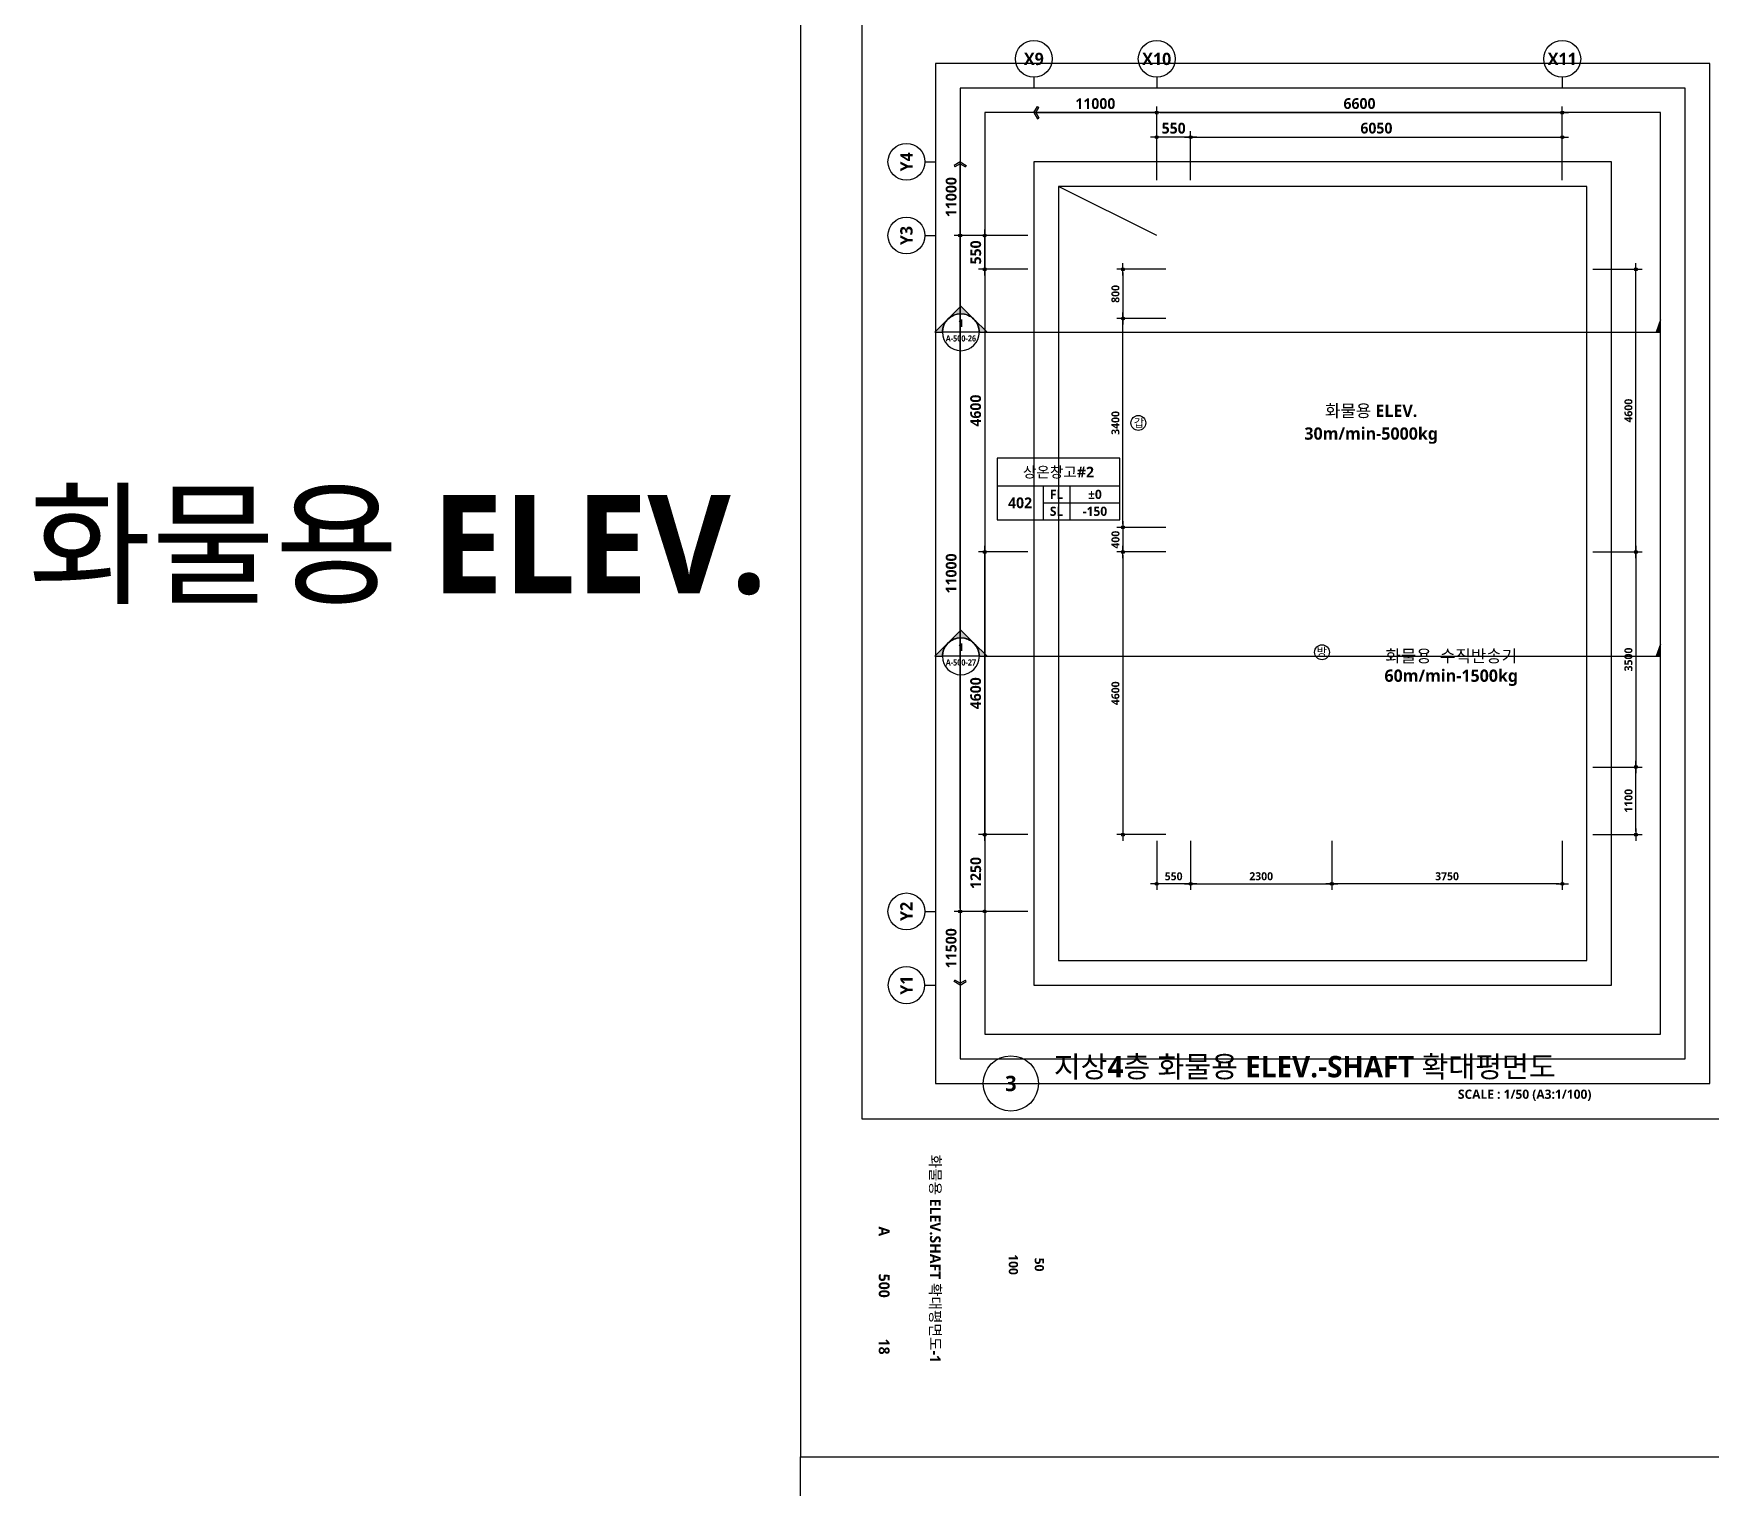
# Model space of a CAD drawing. Header units: millimetres. Extents: x -12482 to 126000, y 0 to 220200.
# Drawn here: x -12482 to 14812, y 177700 to 201363 of the extents above; entities that cross this region are included whole.
import ezdxf
from ezdxf.enums import TextEntityAlignment as Align

# ---------------------------------------------------------------- set-up
doc = ezdxf.new("R2010")
doc.units = ezdxf.units.MM
doc.header["$LTSCALE"] = 60
doc.linetypes.add('CEN', pattern=[62, 60, -1, 0, -1])
doc.layers.get('Defpoints').update_dxf_attribs({"color": 153})
for name, color, linetype in [('A-ANNO-DIM', 4, 'Continuous'), ('A-ANNO-GRA1', 7, 'Continuous'), ('A-ANNO-SYMB', 7, 'Continuous'), ('A-ANNO-TEXT1', 7, 'Continuous'), ('A-ANNO-TEXT2', 3, 'Continuous'), ('A-ANNO-TITL', 7, 'Continuous'), ('A-ST-AXIS-BUB', 7, 'Continuous'), ('A-ST-AXIS-DIM', 7, 'Continuous'), ('AA-MKXS', 3, 'Continuous'), ('AA-MKXX', 3, 'Continuous'), ('AA-XXXX-TXT1', 2, 'Continuous')]:
    doc.layers.add(name, color=color, linetype=linetype)
for name, color, linetype, plot in [('Defpoint', 161, 'Continuous', False), ('G(그리드1)', 185, 'Continuous', False), ('G(그리드2)', 235, 'Continuous', False)]:
    doc.layers.add(name, color=color, linetype=linetype, plot=plot)
doc.styles.add('2020음성 1차', font='NanumGothicBold.ttf')
doc.styles.add('SAMOO', font='romans.shx', dxfattribs={"bigfont": 'whgtxt.shx'})
doc.styles.add('SH_나눔', font='')
doc.styles.add('SH_진천_나눔', font='')
doc.styles.get('SH_나눔').set_extended_font_data('NanumGothic', bold=True)
doc.styles.get('SH_진천_나눔').set_extended_font_data('NanumGothic', bold=True)
doc.dimstyles.new('SHP 50', dxfattribs={"dimscale": 50, "dimtxt": 3.5, "dimasz": 1, "dimexe": 2, "dimexo": 2, "dimgap": 1, "dimtad": 1, "dimdec": 0, "dimzin": 0, "dimdsep": 46, "dimtxsty": 'SH_진천_나눔', "dimblk": 'DIMDOT', "dimcen": 0.09, "dimclrd": 256, "dimclre": 256, "dimclrt": 3, "dimadec": 0, "dimazin": 1, "dimtfac": 1, "dimtdec": 0, "dimtix": 1, "dimtmove": 2, "dimatfit": 0, "dimldrblk": 'DIMDOT', "dimfxl": 1, "dimtolj": 1, "dimtzin": 0, "dimlwd": -1, "dimlwe": -1, "dimarcsym": 0})
doc.dimstyles.new('SHP 50내부', dxfattribs={"dimscale": 50, "dimtxt": 2.6, "dimasz": 1, "dimexe": 2, "dimexo": 2, "dimgap": 1, "dimtad": 1, "dimdec": 0, "dimzin": 0, "dimdsep": 46, "dimtxsty": '2020음성 1차', "dimblk": 'DIMDOT', "dimcen": 0.09, "dimclrd": 256, "dimclre": 256, "dimclrt": 3, "dimadec": 0, "dimazin": 1, "dimtfac": 1, "dimtdec": 0, "dimtix": 1, "dimtmove": 2, "dimatfit": 0, "dimldrblk": 'DIMDOT', "dimfxl": 1, "dimtolj": 1, "dimtzin": 0, "dimlwd": -1, "dimlwe": -1, "dimarcsym": 0})

# ---------------------------------------------------------------- blocks, each defined once
blk = doc.blocks.new('*U13435')
at = {"layer": 'A-ANNO-TITL'}
blk.add_line((0, 0), (9250, 0), dxfattribs=at)
blk.add_circle((-450, 0), 450, dxfattribs=at)
at = {"layer": 'AA-XXXX-TXT1', "style": 'SH_진천_나눔'}
blk.add_attdef('DWG.TITLE', (250, 100), '', height=350, dxfattribs=at)
at = {"layer": 'AA-XXXX-TXT1', "color": 7, "style": 'SH_진천_나눔'}
blk.add_attdef('NO1', text='', height=300, dxfattribs=at).set_placement((-450, 0), align=Align.MIDDLE)
at = {"layer": 'AA-XXXX-TXT1', "style": 'SH_진천_나눔'}
blk.add_attdef('SCALE', text='', height=150, dxfattribs=at).set_placement((9000, -100), align=Align.TOP_RIGHT)
blk = doc.blocks.new('DIMDOT')
at = {"color": 0}
blk.add_line((-2, 0), (2, 0), dxfattribs=at)
for radius in [0.5, 0.25]:
    blk.add_circle((0, 0), radius, dxfattribs=at)
blk = doc.blocks.new('*D17327')
at = {"layer": 'A-ST-AXIS-DIM'}
for p, q in [((5800, 198975), (5800, 200175)), ((5850, 200075), (12350, 200075)), ((12400, 198975), (12400, 200175))]:
    blk.add_line(p, q, dxfattribs=at)
at = {"layer": 'Defpoints', "color": 0}
for p in [(12400, 200075), (5800, 198875), (12400, 198875)]:
    blk.add_point(p, dxfattribs=at)
at = {"layer": 'A-ST-AXIS-DIM', "linetype": 'ByBlock', "xscale": 50, "yscale": 50, "zscale": 50, "rotation": 180}
blk.add_blockref('DIMDOT', (5800, 200075), dxfattribs=at)
at = {"layer": 'A-ST-AXIS-DIM', "linetype": 'ByBlock', "xscale": 50, "yscale": 50, "zscale": 50}
blk.add_blockref('DIMDOT', (12400, 200075), dxfattribs=at)
at = {"layer": 'A-ST-AXIS-DIM', "color": 3, "insert": (9100, 200222), "char_height": 175, "attachment_point": 5, "style": 'SH_진천_나눔'}
blk.add_mtext('\\A1;6600', dxfattribs=at)
blk = doc.blocks.new('A-ST-AXIS-BUB-1')
at = {"layer": 'A-ST-AXIS-BUB'}
blk.add_line((0, 350), (0, 0), dxfattribs=at)
blk.add_circle((0, 950), 600, dxfattribs=at)
blk = doc.blocks.new('arrow1')
at = {"color": 0}
for p, q in [((0, 0), (0.29, 0.5)), ((0, 0), (0.29, -0.5)), ((0.16, 0), (0.41, 0.43)), ((0.16, 0), (0.41, -0.43)), ((0.29, 0.5), (0.41, 0.43)), ((0.29, -0.5), (0.41, -0.43))]:
    blk.add_line(p, q, dxfattribs=at)
blk = doc.blocks.new('*D17328')
at = {"layer": 'A-ST-AXIS-DIM'}
for p, q in [((3700, 198075), (2500, 198075)), ((2600, 187125), (2600, 198025)), ((3700, 187075), (2500, 187075))]:
    blk.add_line(p, q, dxfattribs=at)
at = {"layer": 'Defpoints', "color": 0}
for p in [(2600, 198075), (3800, 198075), (3800, 187075)]:
    blk.add_point(p, dxfattribs=at)
at = {"layer": 'A-ST-AXIS-DIM', "linetype": 'ByBlock', "xscale": 50, "yscale": 50, "zscale": 50}
for p, rotation in [((2600, 198075), 90), ((2600, 187075), 270)]:
    blk.add_blockref('DIMDOT', p, dxfattribs=dict(at, rotation=rotation))
at = {"layer": 'A-ST-AXIS-DIM', "color": 3, "insert": (2454, 192575), "char_height": 175, "attachment_point": 5, "rotation": 90, "style": 'SH_진천_나눔'}
blk.add_mtext('\\A1;11000', dxfattribs=at)
blk = doc.blocks.new('*D17329')
at = {"layer": 'A-ST-AXIS-DIM'}
for p, q in [((3700, 197525), (2900, 197525)), ((3000, 197475), (3000, 192975)), ((3700, 192925), (2900, 192925))]:
    blk.add_line(p, q, dxfattribs=at)
at = {"layer": 'Defpoints', "color": 0}
for p in [(3800, 197525), (3000, 192925), (3800, 192925)]:
    blk.add_point(p, dxfattribs=at)
at = {"layer": 'A-ST-AXIS-DIM', "linetype": 'ByBlock', "xscale": 50, "yscale": 50, "zscale": 50}
for p, rotation in [((3000, 197525), 90), ((3000, 192925), 270)]:
    blk.add_blockref('DIMDOT', p, dxfattribs=dict(at, rotation=rotation))
at = {"layer": 'A-ST-AXIS-DIM', "color": 3, "insert": (2853, 195225), "char_height": 175, "attachment_point": 5, "rotation": 90, "style": 'SH_진천_나눔'}
blk.add_mtext('\\A1;4600', dxfattribs=at)
blk = doc.blocks.new('*D17330')
at = {"layer": 'A-ST-AXIS-DIM'}
for p, q in [((3700, 192925), (2900, 192925)), ((3000, 188375), (3000, 192875)), ((3700, 188325), (2900, 188325))]:
    blk.add_line(p, q, dxfattribs=at)
at = {"layer": 'Defpoints', "color": 0}
for p in [(3000, 192925), (3800, 192925), (3800, 188325)]:
    blk.add_point(p, dxfattribs=at)
at = {"layer": 'A-ST-AXIS-DIM', "linetype": 'ByBlock', "xscale": 50, "yscale": 50, "zscale": 50}
for p, rotation in [((3000, 192925), 90.00000000000001), ((3000, 188325), 270)]:
    blk.add_blockref('DIMDOT', p, dxfattribs=dict(at, rotation=rotation))
at = {"layer": 'A-ST-AXIS-DIM', "color": 3, "insert": (2853, 190625), "char_height": 175, "attachment_point": 5, "rotation": 90, "style": 'SH_진천_나눔'}
blk.add_mtext('\\A1;4600', dxfattribs=at)
blk = doc.blocks.new('*D17331')
at = {"layer": 'A-ST-AXIS-DIM'}
for p, q in [((3700, 188325), (2900, 188325)), ((3000, 188275), (3000, 187125)), ((3700, 187075), (2900, 187075))]:
    blk.add_line(p, q, dxfattribs=at)
at = {"layer": 'Defpoints', "color": 0}
for p in [(3800, 188325), (3000, 187075), (3800, 187075)]:
    blk.add_point(p, dxfattribs=at)
at = {"layer": 'A-ST-AXIS-DIM', "linetype": 'ByBlock', "xscale": 50, "yscale": 50, "zscale": 50}
for p, rotation in [((3000, 188325), 90), ((3000, 187075), 270)]:
    blk.add_blockref('DIMDOT', p, dxfattribs=dict(at, rotation=rotation))
at = {"layer": 'A-ST-AXIS-DIM', "color": 3, "insert": (2854, 187700), "char_height": 175, "attachment_point": 5, "rotation": 90, "style": 'SH_진천_나눔'}
blk.add_mtext('\\A1;1250', dxfattribs=at)
blk = doc.blocks.new('*D17332')
at = {"layer": 'A-ST-AXIS-DIM'}
for p, q in [((3700, 198075), (2900, 198075)), ((3000, 197575), (3000, 198025)), ((3700, 197525), (2900, 197525))]:
    blk.add_line(p, q, dxfattribs=at)
at = {"layer": 'Defpoints', "color": 0}
for p in [(3000, 198075), (3800, 198075), (3800, 197525)]:
    blk.add_point(p, dxfattribs=at)
at = {"layer": 'A-ST-AXIS-DIM', "linetype": 'ByBlock', "xscale": 50, "yscale": 50, "zscale": 50}
for p, rotation in [((3000, 198075), 90), ((3000, 197525), 270)]:
    blk.add_blockref('DIMDOT', p, dxfattribs=dict(at, rotation=rotation))
at = {"layer": 'A-ST-AXIS-DIM', "color": 3, "insert": (2854, 197800), "char_height": 175, "attachment_point": 5, "rotation": 90, "style": 'SH_진천_나눔'}
blk.add_mtext('\\A1;550', dxfattribs=at)
blk = doc.blocks.new('*D17333')
at = {"layer": 'A-ANNO-DIM'}
for p, q in [((5950, 196725), (5150, 196725)), ((5250, 193375), (5250, 196675)), ((5950, 193325), (5150, 193325))]:
    blk.add_line(p, q, dxfattribs=at)
at = {"layer": 'Defpoints', "color": 0}
for p in [(5250, 196725), (6050, 196725), (6050, 193325)]:
    blk.add_point(p, dxfattribs=at)
at = {"layer": 'A-ANNO-DIM', "linetype": 'ByBlock', "xscale": 50, "yscale": 50, "zscale": 50}
for p, rotation in [((5250, 196725), 90.00000000000001), ((5250, 193325), 270)]:
    blk.add_blockref('DIMDOT', p, dxfattribs=dict(at, rotation=rotation))
at = {"layer": 'A-ANNO-DIM', "color": 3, "insert": (5128, 195025), "char_height": 130, "attachment_point": 5, "rotation": 90, "style": '2020음성 1차'}
blk.add_mtext('\\A1;3400', dxfattribs=at)
blk = doc.blocks.new('*D17334')
at = {"layer": 'A-ANNO-DIM'}
for p, q in [((5950, 193325), (5150, 193325)), ((5250, 193375), (5250, 193425)), ((5250, 193325), (5250, 192925)), ((5950, 192925), (5150, 192925)), ((5250, 192875), (5250, 192825))]:
    blk.add_line(p, q, dxfattribs=at)
at = {"layer": 'Defpoints', "color": 0}
for p in [(6050, 193325), (5250, 192925), (6050, 192925)]:
    blk.add_point(p, dxfattribs=at)
at = {"layer": 'A-ANNO-DIM', "linetype": 'ByBlock', "xscale": 50, "yscale": 50, "zscale": 50}
for p, rotation in [((5250, 193325), 270), ((5250, 192925), 90)]:
    blk.add_blockref('DIMDOT', p, dxfattribs=dict(at, rotation=rotation))
at = {"layer": 'A-ANNO-DIM', "color": 3, "insert": (5129, 193125), "char_height": 130, "attachment_point": 5, "rotation": 90, "style": '2020음성 1차'}
blk.add_mtext('\\A1;400', dxfattribs=at)
blk = doc.blocks.new('*D17335')
at = {"layer": 'A-ANNO-DIM'}
for p, q in [((5950, 192925), (5150, 192925)), ((5250, 192875), (5250, 188375)), ((5950, 188325), (5150, 188325))]:
    blk.add_line(p, q, dxfattribs=at)
at = {"layer": 'Defpoints', "color": 0}
for p in [(6050, 192925), (5250, 188325), (6050, 188325)]:
    blk.add_point(p, dxfattribs=at)
at = {"layer": 'A-ANNO-DIM', "linetype": 'ByBlock', "xscale": 50, "yscale": 50, "zscale": 50}
for p, rotation in [((5250, 192925), 89.99999999999999), ((5250, 188325), 270)]:
    blk.add_blockref('DIMDOT', p, dxfattribs=dict(at, rotation=rotation))
at = {"layer": 'A-ANNO-DIM', "color": 3, "insert": (5128, 190625), "char_height": 130, "attachment_point": 5, "rotation": 90, "style": '2020음성 1차'}
blk.add_mtext('\\A1;4600', dxfattribs=at)
blk = doc.blocks.new('*D17337')
at = {"layer": 'A-ANNO-DIM'}
for p, q in [((5950, 197525), (5150, 197525)), ((5250, 197475), (5250, 196775)), ((5950, 196725), (5150, 196725))]:
    blk.add_line(p, q, dxfattribs=at)
at = {"layer": 'Defpoints', "color": 0}
for p in [(6050, 197525), (5250, 196725), (6050, 196725)]:
    blk.add_point(p, dxfattribs=at)
at = {"layer": 'A-ANNO-DIM', "linetype": 'ByBlock', "xscale": 50, "yscale": 50, "zscale": 50}
for p, rotation in [((5250, 197525), 90), ((5250, 196725), 270)]:
    blk.add_blockref('DIMDOT', p, dxfattribs=dict(at, rotation=rotation))
at = {"layer": 'A-ANNO-DIM', "color": 3, "insert": (5128, 197125), "char_height": 130, "attachment_point": 5, "rotation": 90, "style": '2020음성 1차'}
blk.add_mtext('\\A1;800', dxfattribs=at)
blk = doc.blocks.new('갑종 TEXT100')
at = {"layer": 'A-ANNO-SYMB'}
blk.add_circle((0, 0), 243, dxfattribs=at)
at = {"layer": 'A-ANNO-TITL', "style": '2020음성 1차'}
blk.add_text('갑 ', height=266.7, dxfattribs=at).set_placement((67, 0), align=Align.MIDDLE_CENTER)
blk = doc.blocks.new('*D17347')
at = {"layer": 'A-ST-AXIS-DIM'}
for p, q in [((6350, 198975), (6350, 199775)), ((6400, 199675), (12350, 199675)), ((12400, 198975), (12400, 199775))]:
    blk.add_line(p, q, dxfattribs=at)
at = {"layer": 'Defpoints', "color": 0}
for p in [(12400, 199675), (6350, 198875), (12400, 198875)]:
    blk.add_point(p, dxfattribs=at)
at = {"layer": 'A-ST-AXIS-DIM', "linetype": 'ByBlock', "xscale": 50, "yscale": 50, "zscale": 50, "rotation": 180}
blk.add_blockref('DIMDOT', (6350, 199675), dxfattribs=at)
at = {"layer": 'A-ST-AXIS-DIM', "linetype": 'ByBlock', "xscale": 50, "yscale": 50, "zscale": 50}
blk.add_blockref('DIMDOT', (12400, 199675), dxfattribs=at)
at = {"layer": 'A-ST-AXIS-DIM', "color": 3, "insert": (9375, 199822), "char_height": 175, "attachment_point": 5, "style": 'SH_진천_나눔'}
blk.add_mtext('\\A1;6050', dxfattribs=at)
blk = doc.blocks.new('*D17348')
at = {"layer": 'A-ST-AXIS-DIM'}
for p, q in [((5800, 198975), (5800, 199775)), ((6300, 199675), (5850, 199675)), ((6350, 198975), (6350, 199775))]:
    blk.add_line(p, q, dxfattribs=at)
at = {"layer": 'Defpoints', "color": 0}
for p in [(5800, 199675), (5800, 198875), (6350, 198875)]:
    blk.add_point(p, dxfattribs=at)
at = {"layer": 'A-ST-AXIS-DIM', "linetype": 'ByBlock', "xscale": 50, "yscale": 50, "zscale": 50, "rotation": 180}
blk.add_blockref('DIMDOT', (5800, 199675), dxfattribs=at)
at = {"layer": 'A-ST-AXIS-DIM', "linetype": 'ByBlock', "xscale": 50, "yscale": 50, "zscale": 50}
blk.add_blockref('DIMDOT', (6350, 199675), dxfattribs=at)
at = {"layer": 'A-ST-AXIS-DIM', "color": 3, "insert": (6075, 199821), "char_height": 175, "attachment_point": 5, "style": 'SH_진천_나눔'}
blk.add_mtext('\\A1;550', dxfattribs=at)
blk = doc.blocks.new('G$C9D92D8A7')
at = {"layer": 'A-ANNO-GRA1'}
for p, q in [((0, 11), (40, 11)), ((15, 11), (15, 0)), ((23.75, 11), (23.75, 0)), ((15, 5.5), (40, 5.5))]:
    blk.add_line(p, q, dxfattribs=at)
blk.add_lwpolyline([(0, 20), (0, 0), (40, 0), (40, 20)], close=True, dxfattribs=at)
at = {"style": '2020음성 1차'}
for tag, height, p in [('실명', 3.5, (20, 15.5)), ('실번호', 3.5, (7.5, 5.5)), ('마감레벨', 3, (31.875, 8.25)), ('구조레벨', 3, (31.875, 2.75))]:
    blk.add_attdef(tag, text='', height=height, dxfattribs=at).set_placement(p, align=Align.MIDDLE_CENTER)
at = {"layer": 'A-ANNO-TEXT1', "style": 'SH_나눔'}
for s, p in [('FL', (19.375, 8.25)), ('SL', (19.375, 2.75))]:
    blk.add_text(s, height=3, dxfattribs=at).set_placement(p, align=Align.MIDDLE)
blk = doc.blocks.new('방화스크린 TEXT100')
at = {"layer": 'A-ANNO-SYMB'}
blk.add_circle((0, 0), 243, dxfattribs=at)
at = {"layer": 'A-ANNO-TITL', "style": '2020음성 1차'}
blk.add_text('방', height=267, dxfattribs=at).set_placement((-7, 7), align=Align.MIDDLE_CENTER)
blk = doc.blocks.new('*D22137')
at = {"layer": 'A-ANNO-DIM'}
for p, q in [((12900, 197525), (13700, 197525)), ((13600, 192975), (13600, 197475)), ((12900, 192925), (13700, 192925))]:
    blk.add_line(p, q, dxfattribs=at)
at = {"layer": 'Defpoints', "color": 0}
for p in [(12800, 197525), (13600, 197525), (12800, 192925)]:
    blk.add_point(p, dxfattribs=at)
at = {"layer": 'A-ANNO-DIM', "linetype": 'ByBlock', "xscale": 50, "yscale": 50, "zscale": 50}
for p, rotation in [((13600, 197525), 90), ((13600, 192925), 270)]:
    blk.add_blockref('DIMDOT', p, dxfattribs=dict(at, rotation=rotation))
at = {"layer": 'A-ANNO-DIM', "color": 3, "insert": (13478, 195225), "char_height": 130, "attachment_point": 5, "rotation": 90, "style": '2020음성 1차'}
blk.add_mtext('\\A1;4600', dxfattribs=at)
blk = doc.blocks.new('*D22138')
at = {"layer": 'A-ANNO-DIM'}
for p, q in [((12900, 192925), (13700, 192925)), ((13600, 192875), (13600, 189475)), ((12900, 189425), (13700, 189425))]:
    blk.add_line(p, q, dxfattribs=at)
at = {"layer": 'Defpoints', "color": 0}
for p in [(12800, 192925), (12800, 189425), (13600, 189425)]:
    blk.add_point(p, dxfattribs=at)
at = {"layer": 'A-ANNO-DIM', "linetype": 'ByBlock', "xscale": 50, "yscale": 50, "zscale": 50}
for p, rotation in [((13600, 192925), 90), ((13600, 189425), 270)]:
    blk.add_blockref('DIMDOT', p, dxfattribs=dict(at, rotation=rotation))
at = {"layer": 'A-ANNO-DIM', "color": 3, "insert": (13478, 191175), "char_height": 130, "attachment_point": 5, "rotation": 90, "style": '2020음성 1차'}
blk.add_mtext('\\A1;3500', dxfattribs=at)
blk = doc.blocks.new('*U22870')
at = {"layer": 'AA-MKXX'}
blk.add_hatch(color=256, dxfattribs=at).paths.add_polyline_path([(34162, 600), (33952, 0), (34162, 0)])
at = {"layer": 'AA-MKXX', "linetype": 'CEN', "ltscale": 300}
blk.add_line((900, 0), (34162, 0), dxfattribs=at)
at = {"layer": 'AA-MKXX'}
blk.add_lwpolyline([(34162, 0), (34162, 600), (33952, 0)], close=True, dxfattribs=at)
blk = doc.blocks.new('*U15083')
at = {"layer": 'AA-MKXS'}
blk.add_hatch(color=3, dxfattribs=at).paths.add_polyline_path([(0, 8.49), (-4.24, 4.24, -0.414214), (4.24, 4.24)])
h = blk.add_hatch(color=3, dxfattribs=at)
h.paths.add_polyline_path([(-8.49, 0), (-6, 0, -0.198912), (-4.24, 4.24)])
h.paths.add_polyline_path([(6, 0), (8.49, 0), (4.24, 4.24, -0.198912)])
at = {"layer": 'AA-MKXS', "color": 3, "linetype": 'Continuous', "ltscale": 5}
blk.add_line((-6, 0), (6, 0), dxfattribs=at)
at = {"layer": 'AA-MKXS', "color": 3}
for points in [[(4.24, 4.24, 0.414214), (-4.24, 4.24), (0, 8.49)], [(-4.24, 4.24, 0.198912), (-6, 0), (-8.49, 0)], [(8.49, 0), (6, 0, 0.198912), (4.24, 4.24)]]:
    blk.add_lwpolyline(points, format="xyb", close=True, dxfattribs=at)
at = {"layer": 'AA-MKXS', "color": 3, "linetype": 'Continuous', "ltscale": 5}
blk.add_circle((0, 0), 6, dxfattribs=at)
at = {"layer": 'AA-MKXS', "style": 'SAMOO', "width": 0.85}
blk.add_attdef('ViewNUM', text='', height=2.5, dxfattribs=at).set_placement((0, 1), align=Align.BOTTOM_CENTER)
blk.add_attdef('SheetNUM', text='', height=2.5, dxfattribs=at).set_placement((0, -1), align=Align.TOP_CENTER)
blk = doc.blocks.new('*D24847')
at = {"layer": 'A-ANNO-DIM'}
for p, q in [((12900, 189425), (13700, 189425)), ((13600, 188375), (13600, 189375)), ((12900, 188325), (13700, 188325))]:
    blk.add_line(p, q, dxfattribs=at)
at = {"layer": 'Defpoints', "color": 0}
for p in [(12800, 189425), (13600, 189425), (12800, 188325)]:
    blk.add_point(p, dxfattribs=at)
at = {"layer": 'A-ANNO-DIM', "linetype": 'ByBlock', "xscale": 50, "yscale": 50, "zscale": 50}
for p, rotation in [((13600, 189425), 90), ((13600, 188325), 270)]:
    blk.add_blockref('DIMDOT', p, dxfattribs=dict(at, rotation=rotation))
at = {"layer": 'A-ANNO-DIM', "color": 3, "insert": (13479, 188875), "char_height": 130, "attachment_point": 5, "rotation": 90, "style": '2020음성 1차'}
blk.add_mtext('\\A1;1100', dxfattribs=at)
blk = doc.blocks.new('*D24848')
at = {"layer": 'A-ANNO-DIM'}
for p, q in [((6350, 188225), (6350, 187425)), ((8650, 188225), (8650, 187425)), ((6400, 187525), (8600, 187525))]:
    blk.add_line(p, q, dxfattribs=at)
at = {"layer": 'Defpoints', "color": 0}
for p in [(6350, 188325), (8650, 188325), (8650, 187525)]:
    blk.add_point(p, dxfattribs=at)
at = {"layer": 'A-ANNO-DIM', "linetype": 'ByBlock', "xscale": 50, "yscale": 50, "zscale": 50, "rotation": 180}
blk.add_blockref('DIMDOT', (6350, 187525), dxfattribs=at)
at = {"layer": 'A-ANNO-DIM', "linetype": 'ByBlock', "xscale": 50, "yscale": 50, "zscale": 50}
blk.add_blockref('DIMDOT', (8650, 187525), dxfattribs=at)
at = {"layer": 'A-ANNO-DIM', "color": 3, "insert": (7500, 187647), "char_height": 130, "attachment_point": 5, "style": '2020음성 1차'}
blk.add_mtext('\\A1;2300', dxfattribs=at)
blk = doc.blocks.new('*D24849')
at = {"layer": 'A-ANNO-DIM'}
for p, q in [((8650, 188225), (8650, 187425)), ((12400, 188225), (12400, 187425)), ((12350, 187525), (8700, 187525))]:
    blk.add_line(p, q, dxfattribs=at)
at = {"layer": 'Defpoints', "color": 0}
for p in [(8650, 188325), (12400, 188325), (8650, 187525)]:
    blk.add_point(p, dxfattribs=at)
at = {"layer": 'A-ANNO-DIM', "linetype": 'ByBlock', "xscale": 50, "yscale": 50, "zscale": 50, "rotation": 180}
blk.add_blockref('DIMDOT', (8650, 187525), dxfattribs=at)
at = {"layer": 'A-ANNO-DIM', "linetype": 'ByBlock', "xscale": 50, "yscale": 50, "zscale": 50}
blk.add_blockref('DIMDOT', (12400, 187525), dxfattribs=at)
at = {"layer": 'A-ANNO-DIM', "color": 3, "insert": (10525, 187647), "char_height": 130, "attachment_point": 5, "style": '2020음성 1차'}
blk.add_mtext('\\A1;3750', dxfattribs=at)
blk = doc.blocks.new('*D24850')
at = {"layer": 'A-ANNO-DIM'}
for p, q in [((5800, 188225), (5800, 187425)), ((6350, 188225), (6350, 187425)), ((6300, 187525), (5850, 187525))]:
    blk.add_line(p, q, dxfattribs=at)
at = {"layer": 'Defpoints', "color": 0}
for p in [(5800, 188325), (6350, 188325), (5800, 187525)]:
    blk.add_point(p, dxfattribs=at)
at = {"layer": 'A-ANNO-DIM', "linetype": 'ByBlock', "xscale": 50, "yscale": 50, "zscale": 50, "rotation": 180}
blk.add_blockref('DIMDOT', (5800, 187525), dxfattribs=at)
at = {"layer": 'A-ANNO-DIM', "linetype": 'ByBlock', "xscale": 50, "yscale": 50, "zscale": 50}
blk.add_blockref('DIMDOT', (6350, 187525), dxfattribs=at)
at = {"layer": 'A-ANNO-DIM', "color": 3, "insert": (6075, 187646), "char_height": 130, "attachment_point": 5, "style": '2020음성 1차'}
blk.add_mtext('\\A1;550', dxfattribs=at)

msp = doc.modelspace()

# ---------------------------------------------------------------- linework, layer by layer
at = {"layer": 'A-ST-AXIS-DIM'}
for p, q in [((3800, 200075), (5800, 200075)), ((2600, 198125), (2600, 199275)), ((3700, 198075), (2500, 198075)), ((2600, 187075), (2600, 185875))]:
    msp.add_line(p, q, dxfattribs=at)
at = {"layer": 'Defpoint'}
msp.add_line((5800, 198075), (4200, 198875), dxfattribs=at)
msp.add_lwpolyline([(0, 178200), (42000, 178200), (42000, 148500), (0, 148500)], close=True, dxfattribs=at)
at = {"layer": 'Defpoints'}
for points in [[(0, 178200), (29700, 178200), (29700, 220200), (0, 220200)], [(1000, 183700), (28700, 183700), (28700, 219200), (1000, 219200)]]:
    msp.add_lwpolyline(points, close=True, dxfattribs=at)
at = {"layer": 'G(그리드1)'}
for points in [[(2200, 184275), (14800, 184275), (14800, 200875), (2200, 200875)], [(2600, 184675), (14400, 184675), (14400, 200475), (2600, 200475)], [(3000, 185075), (14000, 185075), (14000, 200075), (3000, 200075)], [(3800, 185875), (13200, 185875), (13200, 199275), (3800, 199275)]]:
    msp.add_lwpolyline(points, close=True, dxfattribs=at)
at = {"layer": 'G(그리드2)'}
msp.add_lwpolyline([(4200, 186275), (12800, 186275), (12800, 198875), (4200, 198875)], close=True, dxfattribs=at)

# ---------------------------------------------------------------- block references
ref = msp.add_blockref('*U15083', (2612.6, 196500.7), dxfattribs=dict(xscale=-50, yscale=50, zscale=50, rotation=359.9999999999997))
ref.add_attrib('SheetNUM', 'A-500-26', dxfattribs={"layer": 'AA-MKXS', "height": 100, "style": '2020음성 1차', "width": 0.8}).set_placement((2612.6, 196450.7), align=Align.TOP_CENTER)
ref.add_attrib('ViewNUM', '1', dxfattribs={"layer": 'AA-MKXS', "height": 125, "style": '2020음성 1차'}).set_placement((2612.6, 196550.7), align=Align.BOTTOM_CENTER)
for name, p, xscale, yscale, zscale in [('*U22870', (2612.6, 196500.7), 0.3333333333333333, 0.3333333333333333, 0.3333333333333333), ('갑종 TEXT100', (5500, 195025), 0.5, 0.5, 0.5), ('*U22870', (2612.6, 191227), 0.3333333333333333, 0.3333333333333333, 0.3333333333333333), ('방화스크린 TEXT100', (8489.8, 191293.2, 206000), 0.5, 0.5, 0.5)]:
    msp.add_blockref(name, p, dxfattribs=dict(xscale=xscale, yscale=yscale, zscale=zscale))
ref = msp.add_blockref('*U15083', (2612.6, 191227), dxfattribs=dict(xscale=-50, yscale=50, zscale=50, rotation=359.9999999999997))
ref.add_attrib('SheetNUM', 'A-500-27', dxfattribs={"layer": 'AA-MKXS', "height": 100, "style": '2020음성 1차', "width": 0.8}).set_placement((2612.6, 191177), align=Align.TOP_CENTER)
ref.add_attrib('ViewNUM', '1', dxfattribs={"layer": 'AA-MKXS', "height": 125, "style": '2020음성 1차'}).set_placement((2612.6, 191277), align=Align.BOTTOM_CENTER)
ref = msp.add_blockref('*U13435', (3875, 184275))
ref.add_attrib('SCALE', 'SCALE : 1/50 (A3:1/100)', dxfattribs={"layer": 'A-ANNO-TITL', "height": 150, "style": 'SH_진천_나눔'}).set_placement((12875, 184175), align=Align.TOP_RIGHT)
ref.add_attrib('DWG.TITLE', '지상4층 화물용 ELEV.-SHAFT 확대평면도', (4125, 184375), dxfattribs={"layer": 'A-ANNO-TITL', "height": 347.908, "style": 'SH_진천_나눔'})
ref.add_attrib('NO1', '3', dxfattribs={"layer": 'A-ANNO-TITL', "color": 7, "height": 250, "style": 'SH_진천_나눔'}).set_placement((3425, 184275), align=Align.MIDDLE)
at = {"layer": 'A-ANNO-TEXT1'}
ref = msp.add_blockref('G$C9D92D8A7', (3200, 193450), dxfattribs=dict(at, xscale=50, yscale=50, zscale=50))
ref.add_attrib('실명', '상온창고#2', dxfattribs={"layer": 'A-ANNO-TEXT2', "height": 175, "style": '2020음성 1차'}).set_placement((4200, 194225, 240333.3), align=Align.MIDDLE_CENTER)
ref.add_attrib('실번호', '402', dxfattribs={"layer": 'A-ANNO-TEXT2', "height": 175, "style": '2020음성 1차'}).set_placement((3575, 193725, 240333.3), align=Align.MIDDLE_CENTER)
ref.add_attrib('마감레벨', '%%p0', dxfattribs={"height": 150, "style": '2020음성 1차'}).set_placement((4793.8, 193862.5, 240333.3), align=Align.MIDDLE_CENTER)
ref.add_attrib('구조레벨', '-150', dxfattribs={"height": 150, "style": '2020음성 1차'}).set_placement((4793.8, 193587.5, 240333.3), align=Align.MIDDLE_CENTER)
at = {"layer": 'A-ST-AXIS-BUB', "xscale": 0.5, "yscale": 0.5, "zscale": 0.5}
for p in [(3800, 200475), (5800, 200475), (12400, 200475)]:
    msp.add_blockref('A-ST-AXIS-BUB-1', p, dxfattribs=at)
at = {"layer": 'A-ST-AXIS-BUB', "yscale": 0.5, "zscale": 0.5}
for p, xscale, rotation in [((2200, 199275), 0.5, 90), ((2200, 198075), 0.5, 90), ((2200, 187075), 0.5, 90), ((2200, 185875), -0.5, 89.99999999999899)]:
    msp.add_blockref('A-ST-AXIS-BUB-1', p, dxfattribs=dict(at, xscale=xscale, rotation=rotation))
at = {"layer": 'A-ST-AXIS-DIM'}
for name, p, xscale, yscale, zscale, rotation in [('arrow1', (3800, 200075), -200, 200, 200, 179.9999999999861), ('arrow1', (3800, 200075), -200, 200, 200, 179.9999999999861), ('arrow1', (2600, 199275), 200, 200, 200, 270.0000000000144), ('DIMDOT', (2600, 198075), 50, 50, 50, 270), ('arrow1', (2600, 185875), -200, 200, 200, 269.9999999999856)]:
    msp.add_blockref(name, p, dxfattribs=dict(at, xscale=xscale, yscale=yscale, zscale=zscale, rotation=rotation))

# ---------------------------------------------------------------- texts
at = {"layer": 'A-ANNO-TEXT1', "style": 'SH_진천_나눔'}
for s, p in [('X9', (3800, 200950)), ('X10', (5800, 200950)), ('X11', (12400, 200950))]:
    msp.add_text(s, height=200, dxfattribs=at).set_placement(p, align=Align.MIDDLE_CENTER)
for s, p in [('Y4', (1725, 199275)), ('Y3', (1725, 198075)), ('Y2', (1725, 187075)), ('Y1', (1725, 185875))]:
    msp.add_text(s, height=200, rotation=90, dxfattribs=at).set_placement(p, align=Align.MIDDLE_CENTER)
at = {"layer": 'A-ANNO-TEXT1', "style": '2020음성 1차'}
for s, p in [('화물용 ELEV.', (9290, 195225)), ('30m/min-5000kg', (9290, 194825)), ('화물용  수직반송기', (10593.3, 191234.6)), ('60m/min-1500kg', (10593.3, 190884.6))]:
    msp.add_text(s, height=200, dxfattribs=at).set_placement(p, align=Align.MIDDLE)
at = {"layer": 'A-ANNO-TITL', "style": 'SH_진천_나눔'}
for s, height, p in [('화물용 ELEV.SHAFT 확대평면도-1', 175, (2198.6, 181421.6)), ('A', 175, (1363.5, 181868.7)), ('100', 150, (3466.7, 181327.4)), ('50', 150, (3888.9, 181327.4)), ('500', 175, (1363.5, 180983.2)), ('18', 175, (1363.5, 179992.1))]:
    msp.add_text(s, height=height, rotation=270, dxfattribs=at).set_placement(p, align=Align.MIDDLE)
at = {"layer": 'A-ST-AXIS-DIM', "color": 3, "insert": (4800, 200221), "char_height": 175, "attachment_point": 5, "style": 'SH_진천_나눔'}
msp.add_mtext('\\A1;11000', dxfattribs=at)
at = {"layer": 'A-ST-AXIS-DIM', "color": 3, "char_height": 175, "attachment_point": 5, "rotation": 90, "style": 'SH_진천_나눔'}
for s, insert in [('\\A1;11000', (2453.8, 198700)), ('\\A1;11500', (2453.4, 186475))]:
    msp.add_mtext(s, dxfattribs=dict(at, insert=insert))
at = {"layer": 'Defpoints', "style": '2020음성 1차'}
msp.add_text('화물용 ELEV. ', height=1600, dxfattribs=at).set_placement((0, 193050), align=Align.MIDDLE_RIGHT)

# ---------------------------------------------------------------- dimensions: what is measured, and where the dimension line sits
at = {"layer": 'A-ANNO-DIM'}
for base, p1, p2, angle, picture, middle in [((5250, 196725), (6050, 197525), (6050, 196725), 270, '*D17337', (5128.3, 197125)), ((13600, 197525, 103000), (12800, 192925, 103000), (12800, 197525, 103000), 90, '*D22137', (13478.3, 195225, 103000)), ((5250, 196725), (6050, 193325), (6050, 196725), 90, '*D17333', (5128.3, 195025)), ((5250, 192925), (6050, 193325), (6050, 192925), 270, '*D17334', (5128.7, 193125)), ((5250, 188325), (6050, 192925), (6050, 188325), 270, '*D17335', (5128.3, 190625)), ((13600, 189425, 103000), (12800, 192925, 103000), (12800, 189425, 103000), 270, '*D22138', (13478.3, 191175, 103000)), ((13600, 189425, 103000), (12800, 188325, 103000), (12800, 189425, 103000), 90, '*D24847', (13478.7, 188875, 103000)), ((5800, 187525, 103000), (6350, 188325, 103000), (5800, 188325, 103000), 180, '*D24850', (6075, 187646.5, 103000)), ((8650, 187525, 103000), (12400, 188325, 103000), (8650, 188325, 103000), 180, '*D24849', (10525, 187646.7, 103000))]:
    dim = msp.add_linear_dim(base=base, p1=p1, p2=p2, angle=angle, dimstyle='SHP 50내부', override={"dimtxsty": '2020음성 1차', "dimldrblk": 'DIMDOT'}, dxfattribs=at)
    dim.commit()
    dim.dimension.update_dxf_attribs({"geometry": picture, "text_midpoint": middle})
dim = msp.add_linear_dim(base=(8650, 187525, 103000), p1=(6350, 188325, 103000), p2=(8650, 188325, 103000), dimstyle='SHP 50내부', override={"dimtxsty": '2020음성 1차', "dimldrblk": 'DIMDOT'}, dxfattribs=at)
dim.commit()
dim.dimension.update_dxf_attribs({"geometry": '*D24848', "text_midpoint": (7500, 187646.7, 103000)})
at = {"layer": 'A-ST-AXIS-DIM'}
for base, p1, p2, angle, picture, middle in [((12400, 200075), (5800, 198875), (12400, 198875), 180, '*D17327', (9100, 200221.6)), ((5800, 199675), (6350, 198875), (5800, 198875), 180, '*D17348', (6075, 199821.2)), ((12400, 199675), (6350, 198875), (12400, 198875), 0, '*D17347', (9375, 199821.6)), ((2600, 198075), (3800, 187075), (3800, 198075), 90, '*D17328', (2454, 192575)), ((3000, 198075), (3800, 197525), (3800, 198075), 270, '*D17332', (2853.8, 197800)), ((3000, 192925), (3800, 197525), (3800, 192925), 90, '*D17329', (2853.4, 195225)), ((3000, 192925), (3800, 188325), (3800, 192925), 270, '*D17330', (2853.4, 190625)), ((3000, 187075), (3800, 188325), (3800, 187075), 90, '*D17331', (2853.6, 187700))]:
    dim = msp.add_linear_dim(base=base, p1=p1, p2=p2, angle=angle, dimstyle='SHP 50', dxfattribs=at)
    dim.commit()
    dim.dimension.update_dxf_attribs({"geometry": picture, "text_midpoint": middle})

doc.saveas('drawing.dxf')
